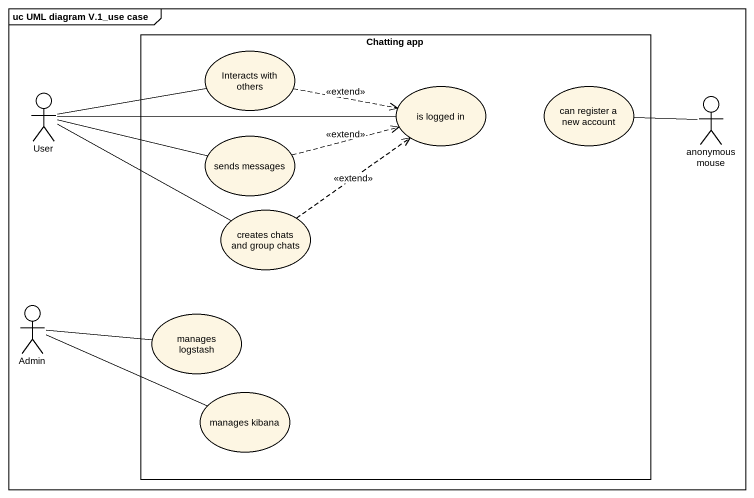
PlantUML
@startuml
mainframe uc UML diagram V.1_use case
rectangle "Chatting app" as Chatting_app {
  usecase "Interacts with others" as Interacts_with_others
  usecase "is logged in" as is_logged_in
  usecase "can register a new account" as can_register_a_new_account
  usecase "sends messages" as sends_messages
  usecase "creates chats and group chats" as creates_chats_and_group
  usecase "manages logstash" as manages_logstash
  usecase "manages kibana" as manages_kibana
}
actor User
actor "anonymous mouse" as anonymous_mouse
actor Admin
Interacts_with_others .right.> is_logged_in : <<extend>>
User -right- Interacts_with_others
User -right- is_logged_in
User -right- sends_messages
User -right- creates_chats_and_group
can_register_a_new_account -right- anonymous_mouse
sends_messages .right.> is_logged_in : <<extend>>
creates_chats_and_group .up.> is_logged_in : <<extend>>
Admin -right- manages_logstash
Admin -right- manages_kibana
@enduml
